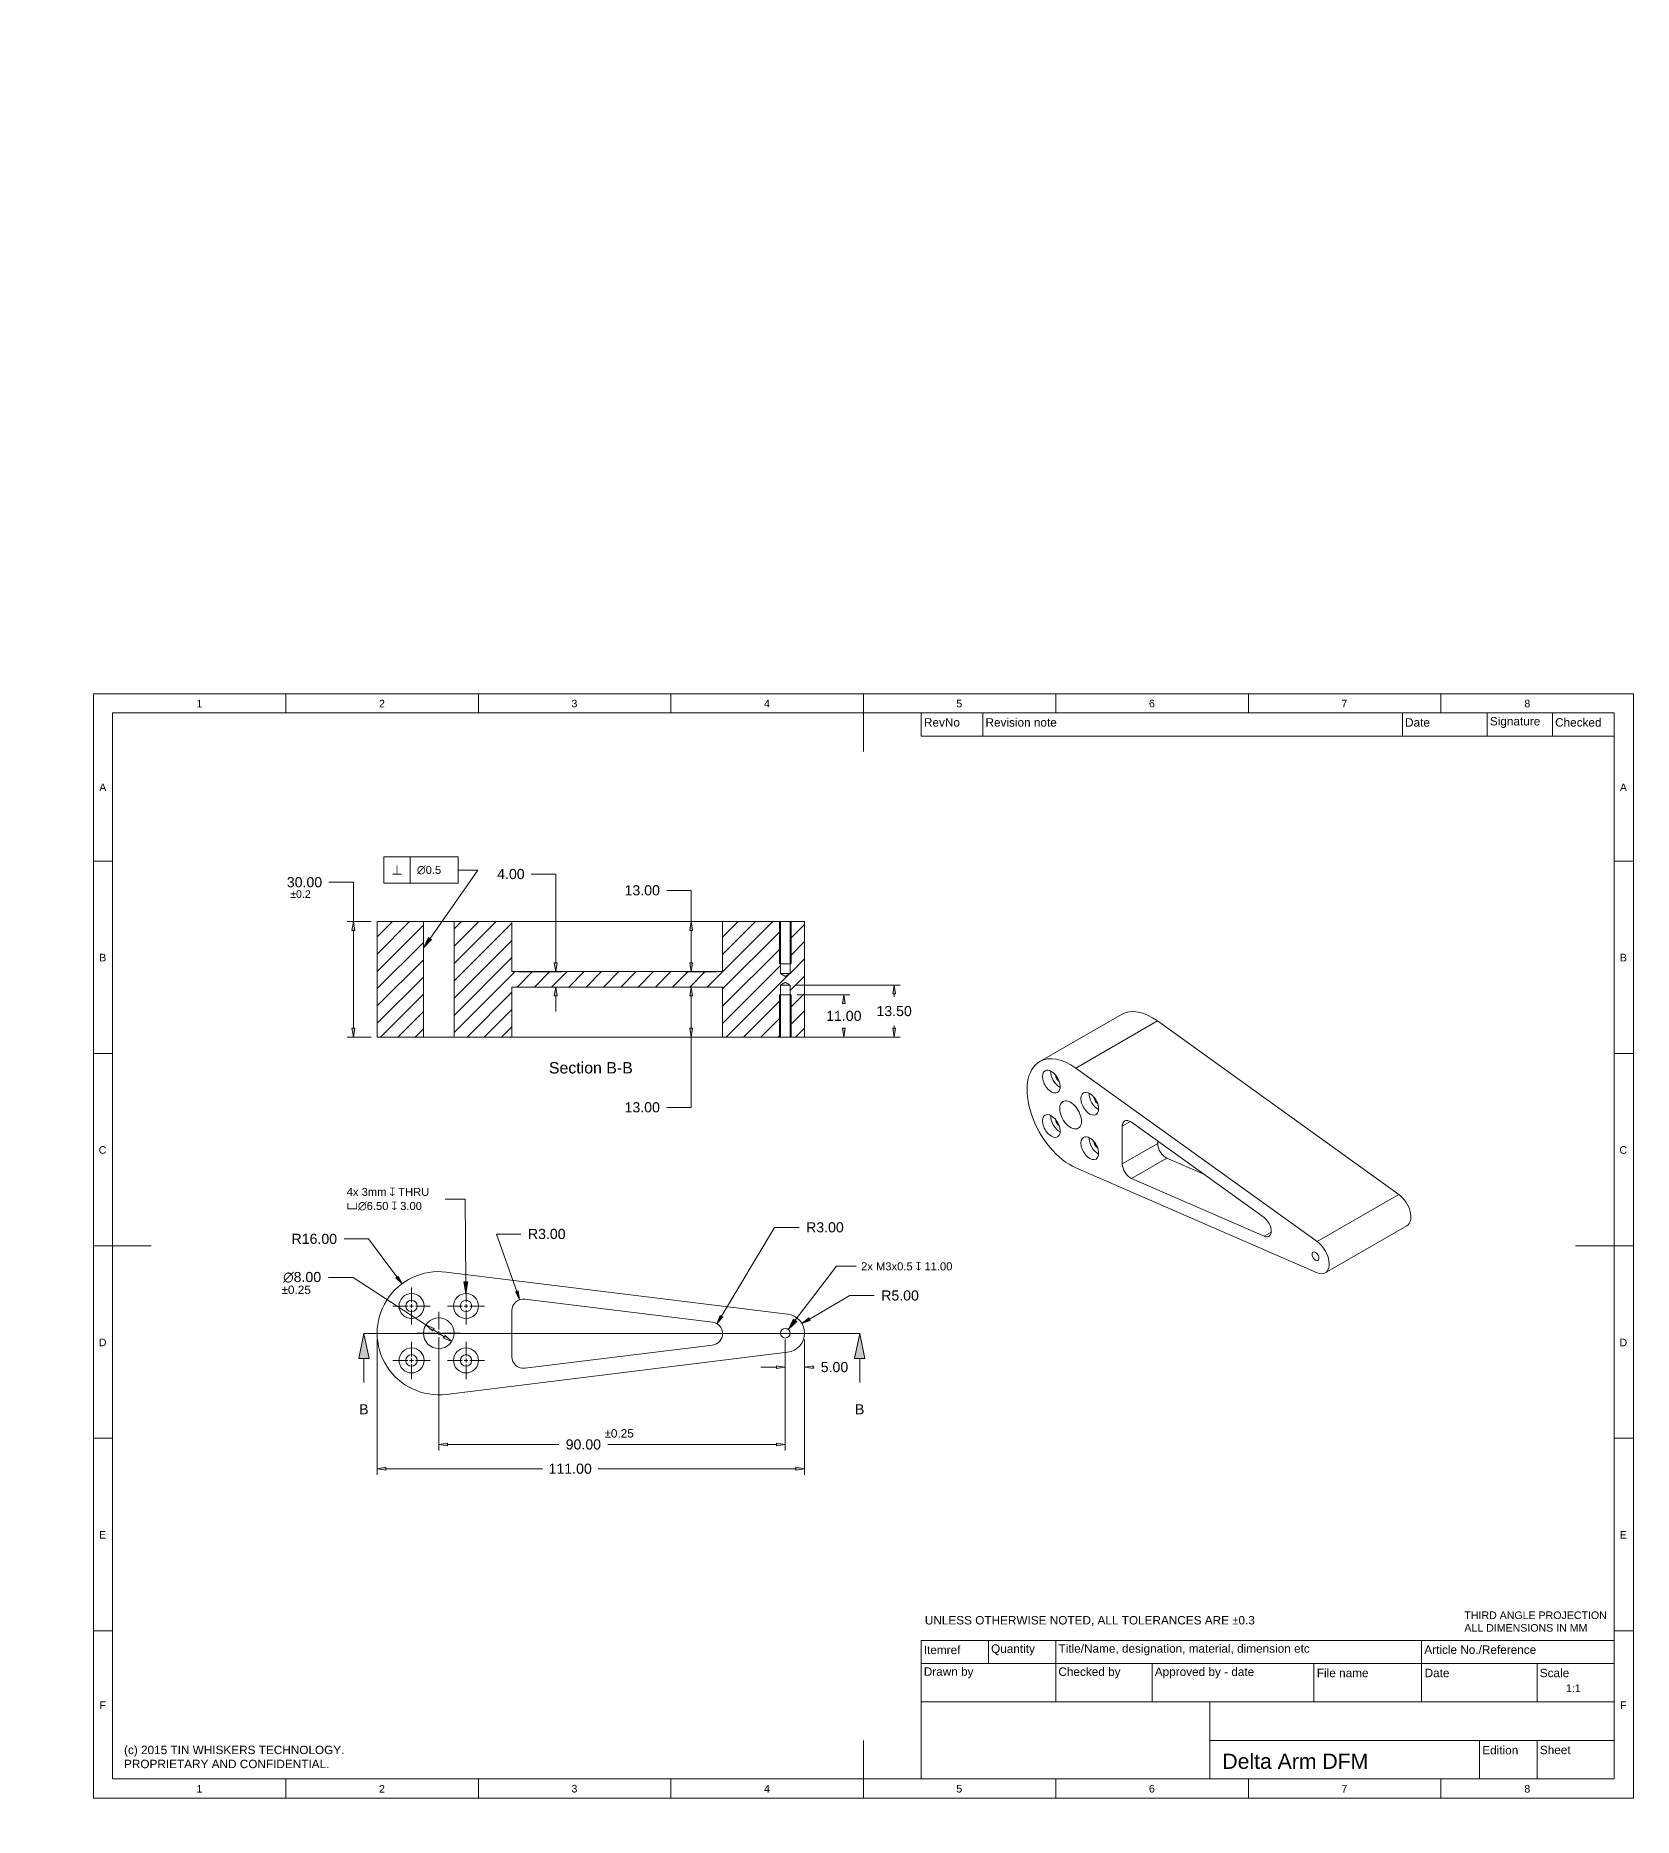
# Model space of a CAD drawing. Header units: millimetres. Extents: x 0 to 415, y 0 to 463.
import ezdxf

# ---------------------------------------------------------------- set-up
doc = ezdxf.new("R2010")
doc.units = ezdxf.units.MM
for name, color, linetype, lineweight in [('CENTER', 204, 'Continuous', 0), ('CONTINUOUS', 7, 'Continuous', 0), ('DIMENSIONS', 8, 'Continuous', 0), ('TANGENT EDGES', 7, 'Continuous', 0), ('VISIBLE', 7, 'Continuous', 0)]:
    doc.layers.add(name, color=color, linetype=linetype, lineweight=lineweight)
doc.dimstyles.new('ISO-25', dxfattribs={"dimtxt": 2.5, "dimasz": 2.5, "dimexe": 1.25, "dimexo": 0.625, "dimtad": 1, "dimtxsty": 'Standard', "dimcen": 2.5, "dimadec": 0, "dimazin": 0, "dimtfac": 1, "dimtmove": 0, "dimatfit": 3, "dimfxl": 1, "dimarcsym": 0})

# ---------------------------------------------------------------- blocks, each defined once
blk = doc.blocks.new('D1')
h = blk.add_hatch(color=8)
h.paths.add_polyline_path([(107, 96.52), (104.71, 96.9), (107, 97.28)], flags=0)
h.paths.add_polyline_path([(192.43, 97.28), (194.71, 96.9), (192.43, 96.52)], flags=0)
at = {"layer": 'DIMENSIONS'}
for p, q in [((104.71, 124.22), (104.71, 95.31)), ((194.71, 124.22), (194.71, 95.31)), ((107, 96.9), (135.92, 96.9)), ((192.43, 96.9), (148.62, 96.9))]:
    blk.add_line(p, q, dxfattribs=at)
for points in [[(104.71, 96.9), (107, 97.28), (107, 96.52), (104.71, 96.9)], [(194.71, 96.9), (192.43, 96.52), (192.43, 97.28), (194.71, 96.9)]]:
    blk.add_lwpolyline(points, dxfattribs=at)
at = {"layer": 'DIMENSIONS', "insert": (142.27, 96.9), "char_height": 2.6265, "attachment_point": 5}
for s in ['{\\fArial|b0|i0|c0|p0;90.00}{\\fArial|b0|i0|c0|p0;}', '{\\fArial|b0|i0|c0|p0;}', '{\\fArial|b0|i0|c0|p0;}']:
    blk.add_mtext(s, dxfattribs=at)
blk = doc.blocks.new('D2')
blk.add_hatch(color=8).paths.add_polyline_path([(94.14, 140.67), (95.2, 138.61), (93.53, 140.21)], flags=0)
at = {"layer": 'DIMENSIONS'}
for p, q in [((80.15, 150.32), (86.5, 150.32)), ((93.84, 140.44), (86.5, 150.32)), ((104.71, 125.81), (104.71, 125.81))]:
    blk.add_line(p, q, dxfattribs=at)
for points in [[(95.2, 138.61), (93.53, 140.21), (94.14, 140.67), (95.2, 138.61)], [(104.71, 125.81), (104.71, 125.81), (104.71, 125.81), (104.71, 125.81), (104.71, 125.81)]]:
    blk.add_lwpolyline(points, dxfattribs=at)
at = {"layer": 'DIMENSIONS', "insert": (72.38, 150.32), "char_height": 2.6265, "attachment_point": 5}
for s in ['{\\fArial|b0|i0|c0|p0;R16.00}{\\fArial|b0|i0|c0|p0;}', '{\\fArial|b0|i0|c0|p0;}', '{\\fArial|b0|i0|c0|p0;}']:
    blk.add_mtext(s, dxfattribs=at)
blk = doc.blocks.new('D3')
h = blk.add_hatch(color=8)
h.paths.add_polyline_path([(202, 116.6), (199.71, 116.99), (202, 117.37)], flags=0)
h.paths.add_polyline_path([(192.43, 117.37), (194.71, 116.99), (192.43, 116.6)], flags=0)
at = {"layer": 'DIMENSIONS'}
for p, q in [((194.71, 124.22), (194.71, 115.4)), ((199.71, 124.22), (199.71, 115.4)), ((192.43, 116.99), (188.36, 116.99)), ((202, 116.99), (202.2, 116.99)), ((202.2, 116.99), (202.2, 116.99))]:
    blk.add_line(p, q, dxfattribs=at)
for points in [[(194.71, 116.99), (192.43, 116.6), (192.43, 117.37), (194.71, 116.99)], [(199.71, 116.99), (202, 117.37), (202, 116.6), (199.71, 116.99)]]:
    blk.add_lwpolyline(points, dxfattribs=at)
at = {"layer": 'DIMENSIONS', "insert": (207.49, 116.99), "char_height": 2.6265, "attachment_point": 5}
for s in ['{\\fArial|b0|i0|c0|p0;5.00}{\\fArial|b0|i0|c0|p0;}', '{\\fArial|b0|i0|c0|p0;}', '{\\fArial|b0|i0|c0|p0;}']:
    blk.add_mtext(s, dxfattribs=at)
blk = doc.blocks.new('D4')
h = blk.add_hatch(color=8)
h.paths.add_polyline_path([(103.07, 126.42), (101.36, 127.99), (103.48, 127.06)], flags=0)
h.paths.add_polyline_path([(106.36, 125.19), (108.06, 123.62), (105.94, 124.55)], flags=0)
at = {"layer": 'DIMENSIONS'}
for p, q in [((76.1, 140.33), (82.45, 140.33)), ((101.36, 127.99), (82.45, 140.33)), ((106.15, 124.87), (103.28, 126.74)), ((104.71, 125.81), (104.71, 125.81))]:
    blk.add_line(p, q, dxfattribs=at)
for points in [[(101.36, 127.99), (103.48, 127.06), (103.07, 126.42), (101.36, 127.99)], [(104.71, 125.81), (104.71, 125.81), (104.71, 125.81), (104.71, 125.81), (104.71, 125.81)], [(108.06, 123.62), (105.94, 124.55), (106.36, 125.19), (108.06, 123.62)]]:
    blk.add_lwpolyline(points, dxfattribs=at)
at = {"layer": 'DIMENSIONS', "insert": (69.22, 140.33), "char_height": 2.6265, "attachment_point": 5}
for s in ['{\\fAlibre Symbols|b0|i0|c0|p0;n}{\\fArial|b0|i0|c0|p0;8.00}{\\fArial|b0|i0|c0|p0;}', '{\\fArial|b0|i0|c0|p0;}', '{\\fArial|b0|i0|c0|p0;}']:
    blk.add_mtext(s, dxfattribs=at)
blk = doc.blocks.new('D5')
blk.add_hatch(color=8).paths.add_polyline_path([(125.31, 136.8), (125.71, 134.52), (124.6, 136.55)], flags=0)
at = {"layer": 'DIMENSIONS'}
for p, q in [((126.05, 151.59), (119.7, 151.59)), ((124.96, 136.67), (119.7, 151.59)), ((104.71, 125.81), (104.71, 125.81))]:
    blk.add_line(p, q, dxfattribs=at)
for points in [[(125.71, 134.52), (124.6, 136.55), (125.31, 136.8), (125.71, 134.52)], [(104.71, 125.81), (104.71, 125.81), (104.71, 125.81), (104.71, 125.81), (104.71, 125.81)]]:
    blk.add_lwpolyline(points, dxfattribs=at)
at = {"layer": 'DIMENSIONS', "insert": (132.75, 151.59), "char_height": 2.6265, "attachment_point": 5}
for s in ['{\\fArial|b0|i0|c0|p0;R3.00}{\\fArial|b0|i0|c0|p0;}', '{\\fArial|b0|i0|c0|p0;}', '{\\fArial|b0|i0|c0|p0;}']:
    blk.add_mtext(s, dxfattribs=at)
blk = doc.blocks.new('D6')
blk.add_hatch(color=8).paths.add_polyline_path([(178.47, 130.03), (176.97, 128.26), (177.82, 130.42)], flags=0)
at = {"layer": 'DIMENSIONS'}
for p, q in [((178.14, 130.22), (191.95, 153.31)), ((198.3, 153.31), (191.95, 153.31)), ((104.71, 125.81), (104.71, 125.81))]:
    blk.add_line(p, q, dxfattribs=at)
for points in [[(176.97, 128.26), (177.82, 130.42), (178.47, 130.03), (176.97, 128.26)], [(104.71, 125.81), (104.71, 125.81), (104.71, 125.81), (104.71, 125.81), (104.71, 125.81)]]:
    blk.add_lwpolyline(points, dxfattribs=at)
at = {"layer": 'DIMENSIONS', "insert": (205.01, 153.31), "char_height": 2.6265, "attachment_point": 5}
for s in ['{\\fArial|b0|i0|c0|p0;R3.00}{\\fArial|b0|i0|c0|p0;}', '{\\fArial|b0|i0|c0|p0;}', '{\\fArial|b0|i0|c0|p0;}']:
    blk.add_mtext(s, dxfattribs=at)
blk = doc.blocks.new('D7')
h = blk.add_hatch(color=8)
h.paths.add_polyline_path([(91, 90.21), (88.71, 90.59), (91, 90.97)], flags=0)
h.paths.add_polyline_path([(197.43, 90.97), (199.71, 90.59), (197.43, 90.21)], flags=0)
at = {"layer": 'DIMENSIONS'}
for p, q in [((88.71, 124.22), (88.71, 89)), ((199.71, 124.22), (199.71, 89)), ((91, 90.59), (131.62, 90.59)), ((197.43, 90.59), (146.08, 90.59))]:
    blk.add_line(p, q, dxfattribs=at)
for points in [[(88.71, 90.59), (91, 90.97), (91, 90.21), (88.71, 90.59)], [(199.71, 90.59), (197.43, 90.21), (197.43, 90.97), (199.71, 90.59)]]:
    blk.add_lwpolyline(points, dxfattribs=at)
at = {"layer": 'DIMENSIONS', "insert": (138.85, 90.59), "char_height": 2.6265, "attachment_point": 5}
for s in ['{\\fArial|b0|i0|c0|p0;111.00}{\\fArial|b0|i0|c0|p0;}', '{\\fArial|b0|i0|c0|p0;}', '{\\fArial|b0|i0|c0|p0;}']:
    blk.add_mtext(s, dxfattribs=at)
blk = doc.blocks.new('D8')
blk.add_hatch(color=8).paths.add_polyline_path([(201.19, 129.15), (199.02, 128.33), (200.81, 129.81)], flags=0)
at = {"layer": 'DIMENSIONS'}
for p, q in [((201, 129.48), (211.47, 135.6)), ((217.82, 135.6), (211.47, 135.6)), ((104.71, 125.81), (104.71, 125.81))]:
    blk.add_line(p, q, dxfattribs=at)
for points in [[(199.02, 128.33), (200.81, 129.81), (201.19, 129.15), (199.02, 128.33)], [(104.71, 125.81), (104.71, 125.81), (104.71, 125.81), (104.71, 125.81), (104.71, 125.81)]]:
    blk.add_lwpolyline(points, dxfattribs=at)
at = {"layer": 'DIMENSIONS', "insert": (224.52, 135.6), "char_height": 2.6265, "attachment_point": 5}
for s in ['{\\fArial|b0|i0|c0|p0;R5.00}{\\fArial|b0|i0|c0|p0;}', '{\\fArial|b0|i0|c0|p0;}', '{\\fArial|b0|i0|c0|p0;}']:
    blk.add_mtext(s, dxfattribs=at)
blk = doc.blocks.new('D9')
h = blk.add_hatch(color=8)
h.paths.add_polyline_path([(82.91, 205.05), (82.53, 202.76), (82.15, 205.05)], flags=0)
h.paths.add_polyline_path([(82.15, 230.48), (82.53, 232.76), (82.91, 230.48)], flags=0)
at = {"layer": 'DIMENSIONS'}
for p, q in [((82.53, 243), (76.18, 243)), ((82.53, 232.76), (82.53, 243)), ((87.12, 232.76), (80.94, 232.76)), ((82.53, 205.05), (82.53, 230.48)), ((87.12, 202.76), (80.94, 202.76))]:
    blk.add_line(p, q, dxfattribs=at)
for points in [[(82.53, 232.76), (82.91, 230.48), (82.15, 230.48), (82.53, 232.76)], [(82.53, 202.76), (82.15, 205.05), (82.91, 205.05), (82.53, 202.76)]]:
    blk.add_lwpolyline(points, dxfattribs=at)
at = {"layer": 'DIMENSIONS', "insert": (69.83, 243), "char_height": 2.6265, "attachment_point": 5}
for s in ['{\\fArial|b0|i0|c0|p0;30.00}{\\fArial|b0|i0|c0|p0;}', '{\\fArial|b0|i0|c0|p0;}', '{\\fArial|b0|i0|c0|p0;}']:
    blk.add_mtext(s, dxfattribs=at)
blk = doc.blocks.new('D10')
h = blk.add_hatch(color=8)
h.paths.add_polyline_path([(169.88, 230.48), (170.26, 232.76), (170.64, 230.48)], flags=0)
h.paths.add_polyline_path([(170.64, 222.05), (170.26, 219.76), (169.88, 222.05)], flags=0)
at = {"layer": 'DIMENSIONS'}
for p, q in [((170.26, 240.89), (163.91, 240.89)), ((170.26, 232.76), (170.26, 240.89)), ((174.21, 232.76), (168.67, 232.76)), ((170.26, 222.05), (170.26, 230.48)), ((176.85, 219.76), (168.67, 219.76))]:
    blk.add_line(p, q, dxfattribs=at)
for points in [[(170.26, 232.76), (170.64, 230.48), (169.88, 230.48), (170.26, 232.76)], [(170.26, 219.76), (169.88, 222.05), (170.64, 222.05), (170.26, 219.76)]]:
    blk.add_lwpolyline(points, dxfattribs=at)
at = {"layer": 'DIMENSIONS', "insert": (157.56, 240.89), "char_height": 2.6265, "attachment_point": 5}
for s in ['{\\fArial|b0|i0|c0|p0;13.00}{\\fArial|b0|i0|c0|p0;}', '{\\fArial|b0|i0|c0|p0;}', '{\\fArial|b0|i0|c0|p0;}']:
    blk.add_mtext(s, dxfattribs=at)
blk = doc.blocks.new('D11')
h = blk.add_hatch(color=8)
h.paths.add_polyline_path([(135.46, 222.05), (135.08, 219.76), (134.7, 222.05)], flags=0)
h.paths.add_polyline_path([(134.7, 213.48), (135.08, 215.76), (135.46, 213.48)], flags=0)
at = {"layer": 'DIMENSIONS'}
for p, q in [((135.08, 245.12), (128.73, 245.12)), ((135.08, 222.05), (135.08, 245.12)), ((125.3, 219.76), (136.67, 219.76)), ((125.3, 215.76), (136.67, 215.76)), ((135.08, 213.48), (135.08, 209.41))]:
    blk.add_line(p, q, dxfattribs=at)
for points in [[(135.08, 219.76), (134.7, 222.05), (135.46, 222.05), (135.08, 219.76)], [(135.08, 215.76), (135.46, 213.48), (134.7, 213.48), (135.08, 215.76)]]:
    blk.add_lwpolyline(points, dxfattribs=at)
at = {"layer": 'DIMENSIONS', "insert": (123.44, 245.12), "char_height": 2.6265, "attachment_point": 5}
for s in ['{\\fArial|b0|i0|c0|p0;4.00}{\\fArial|b0|i0|c0|p0;}', '{\\fArial|b0|i0|c0|p0;}', '{\\fArial|b0|i0|c0|p0;}']:
    blk.add_mtext(s, dxfattribs=at)
blk = doc.blocks.new('D12')
h = blk.add_hatch(color=8)
h.paths.add_polyline_path([(170.64, 205.05), (170.26, 202.76), (169.88, 205.05)], flags=0)
h.paths.add_polyline_path([(169.88, 213.48), (170.26, 215.76), (170.64, 213.48)], flags=0)
at = {"layer": 'DIMENSIONS'}
for p, q in [((176.85, 215.76), (168.67, 215.76)), ((170.26, 213.48), (170.26, 205.05)), ((174.21, 202.76), (168.67, 202.76)), ((170.26, 202.76), (170.26, 184.5)), ((170.26, 184.5), (163.91, 184.5))]:
    blk.add_line(p, q, dxfattribs=at)
for points in [[(170.26, 215.76), (170.64, 213.48), (169.88, 213.48), (170.26, 215.76)], [(170.26, 202.76), (169.88, 205.05), (170.64, 205.05), (170.26, 202.76)]]:
    blk.add_lwpolyline(points, dxfattribs=at)
at = {"layer": 'DIMENSIONS', "insert": (157.56, 184.5), "char_height": 2.6265, "attachment_point": 5}
for s in ['{\\fArial|b0|i0|c0|p0;13.00}{\\fArial|b0|i0|c0|p0;}', '{\\fArial|b0|i0|c0|p0;}', '{\\fArial|b0|i0|c0|p0;}']:
    blk.add_mtext(s, dxfattribs=at)
blk = doc.blocks.new('D13')
h = blk.add_hatch(color=8)
h.paths.add_polyline_path([(209.54, 211.48), (209.92, 213.76), (210.3, 211.48)], flags=0)
h.paths.add_polyline_path([(210.3, 205.05), (209.92, 202.76), (209.54, 205.05)], flags=0)
at = {"layer": 'DIMENSIONS'}
for p, q in [((197.8, 213.76), (211.51, 213.76)), ((209.92, 211.48), (209.92, 211.48)), ((209.92, 205.05), (209.92, 205.05)), ((197.54, 202.76), (211.51, 202.76))]:
    blk.add_line(p, q, dxfattribs=at)
for points in [[(209.92, 213.76), (210.3, 211.48), (209.54, 211.48), (209.92, 213.76)], [(209.92, 202.76), (209.54, 205.05), (210.3, 205.05), (209.92, 202.76)]]:
    blk.add_lwpolyline(points, dxfattribs=at)
at = {"layer": 'DIMENSIONS', "insert": (209.92, 208.26), "char_height": 2.6265, "attachment_point": 5}
for s in ['{\\fArial|b0|i0|c0|p0;11.00}{\\fArial|b0|i0|c0|p0;}', '{\\fArial|b0|i0|c0|p0;}', '{\\fArial|b0|i0|c0|p0;}']:
    blk.add_mtext(s, dxfattribs=at)
blk = doc.blocks.new('D14')
h = blk.add_hatch(color=8)
h.paths.add_polyline_path([(223.37, 205.05), (222.99, 202.76), (222.61, 205.05)], flags=0)
h.paths.add_polyline_path([(222.61, 213.98), (222.99, 216.26), (223.37, 213.98)], flags=0)
at = {"layer": 'DIMENSIONS'}
for p, q in [((197.54, 216.26), (224.58, 216.26)), ((222.99, 213.98), (222.99, 213.22)), ((222.99, 205.05), (222.99, 205.81)), ((195.05, 202.76), (224.58, 202.76))]:
    blk.add_line(p, q, dxfattribs=at)
for points in [[(222.99, 216.26), (223.37, 213.98), (222.61, 213.98), (222.99, 216.26)], [(222.99, 202.76), (222.61, 205.05), (223.37, 205.05), (222.99, 202.76)]]:
    blk.add_lwpolyline(points, dxfattribs=at)
at = {"layer": 'DIMENSIONS', "insert": (222.99, 209.51), "char_height": 2.6265, "attachment_point": 5}
for s in ['{\\fArial|b0|i0|c0|p0;13.50}{\\fArial|b0|i0|c0|p0;}', '{\\fArial|b0|i0|c0|p0;}', '{\\fArial|b0|i0|c0|p0;}']:
    blk.add_mtext(s, dxfattribs=at)
blk = doc.blocks.new('BLOCK1')
at = {"layer": 'CONTINUOUS'}
for p, q in [((15, 5), (15, 292)), ((15, 292), (415, 292)), ((65, 292), (65, 287)), ((115, 292), (115, 287)), ((165, 292), (165, 287)), ((215, 292), (215, 277)), ((265, 292), (265, 287)), ((315, 292), (315, 287)), ((365, 292), (365, 287)), ((415, 292), (415, 5)), ((20, 10), (20, 287)), ((20, 287), (410, 287)), ((230, 281), (230, 287)), ((246, 281), (246, 287)), ((355, 287), (355, 281)), ((377, 281), (377, 287)), ((394, 281), (394, 287)), ((410, 287), (410, 10)), ((230, 281), (410, 281)), ((15, 248.5), (20, 248.5)), ((415, 248.5), (410, 248.5)), ((15, 198.5), (20, 198.5)), ((415, 198.5), (410, 198.5)), ((15, 148.5), (30, 148.5)), ((415, 148.5), (400, 148.5)), ((15, 98.5), (20, 98.5)), ((415, 98.5), (410, 98.5)), ((15, 48.5), (20, 48.5)), ((415, 48.5), (410, 48.5)), ((230, 10), (230, 46)), ((230, 46), (410, 46)), ((247.5, 40), (247.5, 46)), ((265, 30), (265, 46)), ((360, 30), (360, 46)), ((230, 40), (410, 40)), ((290, 30), (290, 40)), ((332, 30), (332, 40)), ((390, 30), (390, 40)), ((230, 30), (410, 30)), ((305, 10), (305, 30)), ((215, 5), (215, 20)), ((305, 20), (410, 20)), ((375, 10), (375, 20)), ((390, 10), (390, 20)), ((410, 10), (20, 10)), ((65, 5), (65, 10)), ((115, 5), (115, 10)), ((165, 5), (165, 10)), ((265, 5), (265, 10)), ((315, 5), (315, 10)), ((365, 5), (365, 10)), ((415, 5), (15, 5))]:
    blk.add_line(p, q, dxfattribs=at)
at = {"layer": 'CONTINUOUS', "attachment_point": 4}
for s, insert, char_height in [('{\\fArial|b0|i0|c0|p0;\\C7;1}{\\fArial|b0|i0|c0|p0;\\C7;\\H1.111111x;}', (41.78, 289.43), 1.9699), ('{\\fArial|b0|i0|c0|p0;\\C7;2}{\\fArial|b0|i0|c0|p0;\\C7;\\H1.111111x;}', (89.19, 289.42), 1.9699), ('{\\fArial|b0|i0|c0|p0;\\C7;3}{\\fArial|b0|i0|c0|p0;\\C7;\\H1.111111x;}', (139.18, 289.44), 1.9699), ('{\\fArial|b0|i0|c0|p0;\\C7;4}{\\fArial|b0|i0|c0|p0;\\C7;\\H1.111111x;}', (189.21, 289.43), 1.9699), ('{\\fArial|b0|i0|c0|p0;\\C7;4}{\\fArial|b0|i0|c0|p0;\\C7;\\H1.111111x;}', (189.21, 289.43), 1.9699), ('{\\fArial|b0|i0|c0|p0;\\C7;5}{\\fArial|b0|i0|c0|p0;\\C7;\\H1.111111x;}', (239.13, 289.43), 1.9699), ('{\\fArial|b0|i0|c0|p0;\\C7;5}{\\fArial|b0|i0|c0|p0;\\C7;\\H1.111111x;}', (239.13, 289.43), 1.9699), ('{\\fArial|b0|i0|c0|p0;\\C7;6}{\\fArial|b0|i0|c0|p0;\\C7;\\H1.111111x;}', (289.17, 289.43), 1.9699), ('{\\fArial|b0|i0|c0|p0;\\C7;6}{\\fArial|b0|i0|c0|p0;\\C7;\\H1.111111x;}', (289.17, 289.43), 1.9699), ('{\\fArial|b0|i0|c0|p0;\\C7;7}{\\fArial|b0|i0|c0|p0;\\C7;\\H1.111111x;}', (339.17, 289.44), 1.9699), ('{\\fArial|b0|i0|c0|p0;\\C7;7}{\\fArial|b0|i0|c0|p0;\\C7;\\H1.111111x;}', (339.17, 289.44), 1.9699), ('{\\fArial|b0|i0|c0|p0;\\C7;8}{\\fArial|b0|i0|c0|p0;\\C7;\\H1.111111x;}', (386.68, 289.42), 1.9699), ('{\\fArial|b0|i0|c0|p0;\\C7;8}{\\fArial|b0|i0|c0|p0;\\C7;\\H1.111111x;}', (386.68, 289.42), 1.9699), ('{\\fArial|b0|i0|c0|p0;\\C7;RevNo}{\\fArial|b0|i0|c0|p0;\\C7;}', (230.74, 284.52), 2.1887), ('{\\fArial|b0|i0|c0|p0;\\C7;Revision note}{\\fArial|b0|i0|c0|p0;\\C7;}', (246.72, 284.52), 2.1887), ('{\\fArial|b0|i0|c0|p0;\\C7;Date}{\\fArial|b0|i0|c0|p0;\\C7;}', (355.71, 284.51), 2.1887), ('{\\fArial|b0|i0|c0|p0;\\C7;Signature}{\\fArial|b0|i0|c0|p0;\\C7;}', (377.73, 284.51), 2.1887), ('{\\fArial|b0|i0|c0|p0;\\C7;Checked}{\\fArial|b0|i0|c0|p0;\\C7;}', (394.67, 284.52), 2.1887), ('{\\fArial|b0|i0|c0|p0;\\C7;A}{\\fArial|b0|i0|c0|p0;\\C7;\\H1.111111x;}', (16.52, 267.66), 1.9699), ('{\\fArial|b0|i0|c0|p0;\\C7;A}{\\fArial|b0|i0|c0|p0;\\C7;\\H1.111111x;}', (411.5, 267.66), 1.9699), ('{\\fArial|b0|i0|c0|p0;\\C7;B}{\\fArial|b0|i0|c0|p0;\\C7;\\H1.111111x;}', (16.51, 223.42), 1.9699), ('{\\fArial|b0|i0|c0|p0;\\C7;B}{\\fArial|b0|i0|c0|p0;\\C7;\\H1.111111x;}', (411.5, 223.42), 1.9699), ('{\\fArial|b0|i0|c0|p0;\\C7;C}{\\fArial|b0|i0|c0|p0;\\C7;\\H1.111111x;}', (16.39, 173.42), 1.9699), ('{\\fArial|b0|i0|c0|p0;\\C7;C}{\\fArial|b0|i0|c0|p0;\\C7;\\H1.111111x;}', (411.37, 173.42), 1.9699), ('{\\fArial|b0|i0|c0|p0;\\C7;D}{\\fArial|b0|i0|c0|p0;\\C7;\\H1.111111x;}', (16.41, 123.41), 1.9699), ('{\\fArial|b0|i0|c0|p0;\\C7;D}{\\fArial|b0|i0|c0|p0;\\C7;\\H1.111111x;}', (411.4, 123.41), 1.9699), ('{\\fArial|b0|i0|c0|p0;\\C7;E}{\\fArial|b0|i0|c0|p0;\\C7;\\H1.111111x;}', (16.47, 73.42), 1.9699), ('{\\fArial|b0|i0|c0|p0;\\C7;E}{\\fArial|b0|i0|c0|p0;\\C7;\\H1.111111x;}', (411.45, 73.41), 1.9699), ('{\\fArial|b0|i0|c0|p0;\\C7;Itemref}{\\fArial|b0|i0|c0|p0;\\C7;}', (230.69, 43.5), 2.1887), ('{\\fArial|b0|i0|c0|p0;\\C7;Quantity}{\\fArial|b0|i0|c0|p0;\\C7;}', (248.17, 43.5), 2.1887), ('{\\fArial|b0|i0|c0|p0;\\C7;Title/Name, designation, material, dimension etc}{\\fArial|b0|i0|c0|p0;\\C7;}', (265.69, 43.55), 2.1887), ('{\\fArial|b0|i0|c0|p0;\\C7;Article No./Reference}{\\fArial|b0|i0|c0|p0;\\C7;}', (360.71, 43.56), 2.1887), ('{\\fArial|b0|i0|c0|p0;\\C7;Drawn by}{\\fArial|b0|i0|c0|p0;\\C7;}', (230.69, 37.56), 2.1887), ('{\\fArial|b0|i0|c0|p0;\\C7;Checked by}{\\fArial|b0|i0|c0|p0;\\C7;}', (265.65, 37.52), 2.1887), ('{\\fArial|b0|i0|c0|p0;\\C7;Approved by - date}{\\fArial|b0|i0|c0|p0;\\C7;}', (290.69, 37.51), 2.1887), ('{\\fArial|b0|i0|c0|p0;\\C7;File name}{\\fArial|b0|i0|c0|p0;\\C7;}', (332.79, 37.51), 2.1887), ('{\\fArial|b0|i0|c0|p0;\\C7;Date}{\\fArial|b0|i0|c0|p0;\\C7;}', (360.78, 37.51), 2.1887), ('{\\fArial|b0|i0|c0|p0;\\C7;Scale}{\\fArial|b0|i0|c0|p0;\\C7;}', (390.69, 37.51), 2.1887), ('{\\fArial|b0|i0|c0|p0;\\C7;}', (230.69, 33.18), 1.9699), ('{\\fArial|b0|i0|c0|p0;\\C7;}', (360.7, 32.96), 1.9699), ('{\\fArial|b0|i0|c0|p0;\\C7;F}{\\fArial|b0|i0|c0|p0;\\C7;\\H1.111111x;}', (16.58, 29.14), 1.9699), ('{\\fArial|b0|i0|c0|p0;\\C7;F}{\\fArial|b0|i0|c0|p0;\\C7;\\H1.111111x;}', (411.56, 29.14), 1.9699), ('{\\fArial|b0|i0|c0|p0;\\C7;Edition}{\\fArial|b0|i0|c0|p0;\\C7;}', (375.76, 17.45), 2.1887), ('{\\fArial|b0|i0|c0|p0;\\C7;Sheet}{\\fArial|b0|i0|c0|p0;\\C7;}', (390.72, 17.51), 2.1887), ('{\\fArial|b0|i0|c0|p0;\\C7;}', (305.71, 17.65), 1.9699), ('{\\fArial|b0|i0|c0|p0;\\C7;1}{\\fArial|b0|i0|c0|p0;\\C7;\\H1.111111x;}', (41.78, 7.42), 1.9699), ('{\\fArial|b0|i0|c0|p0;\\C7;2}{\\fArial|b0|i0|c0|p0;\\C7;\\H1.111111x;}', (89.19, 7.42), 1.9699), ('{\\fArial|b0|i0|c0|p0;\\C7;3}{\\fArial|b0|i0|c0|p0;\\C7;\\H1.111111x;}', (139.18, 7.44), 1.9699), ('{\\fArial|b0|i0|c0|p0;\\C7;4}{\\fArial|b0|i0|c0|p0;\\C7;\\H1.111111x;}', (189.21, 7.43), 1.9699), ('{\\fArial|b0|i0|c0|p0;\\C7;5}{\\fArial|b0|i0|c0|p0;\\C7;\\H1.111111x;}', (239.13, 7.43), 1.9699), ('{\\fArial|b0|i0|c0|p0;\\C7;6}{\\fArial|b0|i0|c0|p0;\\C7;\\H1.111111x;}', (289.17, 7.43), 1.9699), ('{\\fArial|b0|i0|c0|p0;\\C7;7}{\\fArial|b0|i0|c0|p0;\\C7;\\H1.111111x;}', (339.17, 7.43), 1.9699), ('{\\fArial|b0|i0|c0|p0;\\C7;8}{\\fArial|b0|i0|c0|p0;\\C7;\\H1.111111x;}', (386.68, 7.42), 1.9699)]:
    blk.add_mtext(s, dxfattribs=dict(at, insert=insert, char_height=char_height))
blk = doc.blocks.new('BLOCK0')
at = {"layer": 'CONTINUOUS'}
blk.add_blockref('BLOCK1', (0, 0), dxfattribs=at)
at = {"layer": 'CONTINUOUS', "attachment_point": 4}
for s, insert, char_height in [('{\\fArial|b0|i0|c0|p0;\\C7;THIRD ANGLE PROJECTION}{\\fArial|b0|i0|c0|p0;\\C7;\\PALL DIMENSIONS IN MM}{\\fArial|b0|i0|c0|p0;\\C7;}', (371.11, 50.87), 1.9699), ('{\\fArial|b0|i0|c0|p0;\\C7;1:1}{\\fArial|b0|i0|c0|p0;\\C7;}', (397.5, 33.56), 1.9699), ('{\\fArial|b0|i0|c0|p0;\\C7;}', (308.94, 24.75), 1.9699), ('{\\fArial|b0|i0|c0|p0;\\C7;Delta Arm DFM}{\\fArial|b0|i0|c0|p0;\\C7;}', (308.24, 14.55), 3.9397), ('{\\fArial|b0|i0|c0|p0;\\C7;}', (377.72, 12.76), 1.9699)]:
    blk.add_mtext(s, dxfattribs=dict(at, insert=insert, char_height=char_height))

msp = doc.modelspace()

# ---------------------------------------------------------------- hatches: boundary and pattern name
h = msp.add_hatch()
h.set_pattern_fill('ANSI31', style=0)
h.set_pattern_definition([(45, (104.7114, 217.8773), (-2.24506, 2.24506), [])])
h.paths.add_polyline_path([(100.713, 202.763), (100.713, 232.763), (88.712, 232.763), (88.712, 202.763)], flags=0)
edge = h.paths.add_edge_path(flags=0)
edge.add_line((108.71, 232.763), (108.71, 202.763))
edge.add_line((108.71, 202.763), (123.711, 202.763))
edge.add_line((123.711, 202.763), (123.711, 215.763))
edge.add_line((123.711, 215.763), (178.434, 215.763))
edge.add_line((178.434, 215.763), (178.434, 202.763))
edge.add_line((178.434, 202.763), (193.467, 202.763))
edge.add_line((193.467, 202.763), (193.467, 216.263))
edge.add_spline(control_points=[(193.467, 216.263), (193.965, 216.561), (194.373, 216.801), (194.606, 216.928), (194.735, 216.955), (194.903, 216.885), (195.334, 216.636), (195.956, 216.263)], knot_values=[0, 0, 0, 0.0163163, 0.0430793, 0.1140316, 0.204798, 0.2601558, 0.283918, 0.283918, 0.283918], weights=[1, 1.5717148, 2.907695, 5.2925588, 6.4073257, 4.140878, 1.8326125, 1], degree=2, periodic=0)
edge.add_line((195.956, 216.263), (195.956, 202.763))
edge.add_line((195.956, 202.763), (199.71, 202.763))
edge.add_line((199.71, 202.763), (199.71, 232.763))
edge.add_line((199.71, 232.763), (195.956, 232.763))
edge.add_line((195.956, 232.763), (195.956, 219.263))
edge.add_spline(control_points=[(195.956, 219.263), (195.458, 218.965), (195.05, 218.725), (194.816, 218.598), (194.688, 218.571), (194.52, 218.641), (194.089, 218.891), (193.467, 219.263)], knot_values=[0, 0, 0, 0.0163163, 0.0430793, 0.1140316, 0.204798, 0.2601558, 0.283918, 0.283918, 0.283918], weights=[1, 1.5717148, 2.907695, 5.2925588, 6.4073257, 4.140878, 1.8326125, 1], degree=2, periodic=0)
edge.add_line((193.467, 219.263), (193.467, 232.763))
edge.add_line((193.467, 232.763), (178.434, 232.763))
edge.add_line((178.434, 232.763), (178.434, 219.763))
edge.add_line((178.434, 219.763), (123.711, 219.763))
edge.add_line((123.711, 219.763), (123.711, 232.763))
edge.add_line((123.711, 232.763), (108.71, 232.763))
for points in [[(102.843, 228.102), (100.713, 225.931), (102.024, 228.675)], [(112.229, 139.133), (111.755, 136.129), (111.229, 139.124)], [(197.687, 128.883), (195.47, 126.801), (196.892, 129.49)]]:
    msp.add_hatch(color=8).paths.add_polyline_path(points, flags=0)
h = msp.add_hatch(color=8)
h.paths.add_polyline_path([(85.248, 125.694), (86.592, 119.242), (83.904, 119.242)], flags=0)
h.paths.add_polyline_path([(214.04, 125.694), (215.384, 119.242), (212.696, 119.242)], flags=0)

# ---------------------------------------------------------------- linework, layer by layer
at = {"layer": 'CENTER'}
for p, q in [((97.64, 133.879), (97.64, 137.716)), ((111.783, 133.879), (111.783, 137.716)), ((96.64, 132.879), (92.803, 132.879)), ((98.14, 132.879), (97.14, 132.879)), ((97.64, 133.379), (97.64, 132.379)), ((97.64, 131.879), (97.64, 128.041)), ((98.64, 132.879), (102.478, 132.879)), ((104.711, 126.808), (104.711, 131.395)), ((110.783, 132.879), (106.945, 132.879)), ((112.283, 132.879), (111.283, 132.879)), ((111.783, 133.379), (111.783, 132.379)), ((111.783, 131.879), (111.783, 128.041)), ((112.783, 132.879), (116.62, 132.879)), ((103.711, 125.808), (99.124, 125.808)), ((105.211, 125.808), (104.211, 125.808)), ((104.711, 126.308), (104.711, 125.308)), ((105.711, 125.808), (110.299, 125.808)), ((97.64, 119.737), (97.64, 123.574)), ((104.711, 124.808), (104.711, 120.22)), ((111.783, 119.737), (111.783, 123.574)), ((96.64, 118.737), (92.803, 118.737)), ((98.14, 118.737), (97.14, 118.737)), ((97.64, 119.237), (97.64, 118.237)), ((97.64, 117.737), (97.64, 113.899)), ((98.64, 118.737), (102.478, 118.737)), ((110.783, 118.737), (106.945, 118.737)), ((112.283, 118.737), (111.283, 118.737)), ((111.783, 119.237), (111.783, 118.237)), ((111.783, 117.737), (111.783, 113.899)), ((112.783, 118.737), (116.62, 118.737))]:
    msp.add_line(p, q, dxfattribs=at)
at = {"layer": 'CONTINUOUS'}
for p, q in [((193.211, 221.763), (193.211, 232.763)), ((196.211, 221.763), (196.211, 232.763)), ((193.211, 221.763), (196.211, 221.763)), ((193.211, 213.763), (193.211, 202.763)), ((196.211, 213.763), (193.211, 213.763)), ((196.211, 213.763), (196.211, 202.763))]:
    msp.add_line(p, q, dxfattribs=at)
at = {"layer": 'DIMENSIONS'}
for p, q in [((102.433, 228.389), (114.883, 246.178)), ((114.883, 246.178), (109.723, 246.178)), ((102.433, 228.389), (102.433, 228.389)), ((111.544, 160.684), (106.384, 160.684)), ((111.729, 139.129), (111.544, 160.684)), ((111.729, 139.129), (111.729, 139.129)), ((197.289, 129.187), (208, 143.224)), ((208, 143.224), (213.16, 143.224)), ((85.248, 125.694), (214.04, 125.694)), ((197.289, 129.187), (197.289, 129.187)), ((85.248, 119.242), (85.248, 112.994)), ((214.04, 119.242), (214.04, 112.994))]:
    msp.add_line(p, q, dxfattribs=at)
for points in [[(90.442, 242.738), (97.322, 242.738), (97.322, 249.617), (90.442, 249.617), (90.442, 242.738)], [(97.322, 242.738), (109.723, 242.738), (109.723, 249.617), (97.322, 249.617), (97.322, 242.738)], [(100.713, 225.931), (102.024, 228.675), (102.843, 228.102), (100.713, 225.931)], [(111.755, 136.129), (111.229, 139.124), (112.229, 139.133), (111.755, 136.129)], [(85.248, 125.694), (86.592, 119.242), (83.904, 119.242), (85.248, 125.694)], [(195.47, 126.801), (196.892, 129.49), (197.687, 128.883), (195.47, 126.801)], [(214.04, 125.694), (215.384, 119.242), (212.696, 119.242), (214.04, 125.694)]]:
    msp.add_lwpolyline(points, dxfattribs=at)
at = {"layer": 'TANGENT EDGES'}
for p, q in [((291.417, 206.956), (270.204, 194.709)), ((282.256, 179.59), (284.378, 180.815)), ((282.256, 169.792), (291.449, 175.099)), ((284.637, 165.987), (293.829, 171.294)), ((354.106, 161.849), (332.893, 149.601)), ((319.089, 150.995), (320.935, 152.06))]:
    msp.add_line(p, q, dxfattribs=at)
at = {"layer": 'VISIBLE'}
for p, q in [((88.712, 232.763), (88.711, 232.763)), ((88.711, 202.763), (88.711, 232.763)), ((100.713, 232.763), (88.712, 232.763)), ((88.712, 232.763), (88.712, 202.763)), ((100.713, 202.763), (100.713, 232.763)), ((100.713, 232.763), (108.71, 232.763)), ((123.711, 232.763), (108.71, 232.763)), ((108.71, 232.763), (108.71, 202.763)), ((123.711, 219.763), (123.711, 232.763)), ((123.711, 232.763), (127.078, 232.763)), ((127.078, 232.763), (175.801, 232.763)), ((175.801, 232.763), (178.434, 232.763)), ((178.434, 232.763), (178.434, 219.763)), ((193.467, 232.763), (178.434, 232.763)), ((193.467, 232.763), (195.956, 232.763)), ((193.467, 219.263), (193.467, 232.763)), ((199.71, 232.763), (195.956, 232.763)), ((195.956, 232.763), (195.956, 219.263)), ((199.711, 232.763), (199.71, 232.763)), ((199.71, 202.763), (199.71, 232.763)), ((199.711, 202.763), (199.711, 232.763)), ((178.434, 219.763), (123.711, 219.763)), ((195.956, 219.263), (193.467, 219.263)), ((123.711, 202.763), (123.711, 215.763)), ((123.711, 215.763), (178.434, 215.763)), ((178.434, 215.763), (178.434, 202.763)), ((193.467, 202.763), (193.467, 216.263)), ((193.467, 216.263), (195.956, 216.263)), ((195.956, 216.263), (195.956, 202.763)), ((282.035, 208.645), (260.821, 196.398)), ((354.106, 161.849), (291.417, 206.956)), ((88.711, 202.763), (88.712, 202.763)), ((88.712, 202.763), (100.713, 202.763)), ((108.71, 202.763), (100.713, 202.763)), ((108.71, 202.763), (123.711, 202.763)), ((127.078, 202.763), (123.711, 202.763)), ((175.801, 202.763), (127.078, 202.763)), ((178.434, 202.763), (175.801, 202.763)), ((178.434, 202.763), (193.467, 202.763)), ((195.956, 202.763), (193.467, 202.763)), ((195.956, 202.763), (199.71, 202.763)), ((199.71, 202.763), (199.711, 202.763)), ((270.204, 194.709), (332.893, 149.601)), ((284.637, 180.647), (319.089, 155.857)), ((282.256, 169.792), (282.256, 179.59)), ((291.449, 175.745), (291.449, 175.099)), ((332.893, 141.497), (270.204, 168.777)), ((293.829, 171.294), (303.459, 167.103)), ((319.089, 150.995), (284.637, 165.987)), ((356.174, 153.716), (334.961, 141.469)), ((106.667, 141.688), (195.323, 130.77)), ((127.078, 134.671), (175.801, 128.671)), ((123.711, 119.694), (123.711, 131.694)), ((195.323, 120.845), (106.667, 109.928)), ((175.801, 122.716), (127.078, 116.716))]:
    msp.add_line(p, q, dxfattribs=at)
for centre, radius in [((97.64, 132.879), 3.25), ((97.64, 132.879), 1.5), ((111.783, 132.879), 3.25), ((111.783, 132.879), 1.5), ((104.711, 125.808), 4), ((194.711, 125.808), 1.25), ((97.64, 118.737), 3.25), ((111.783, 118.737), 3.25), ((97.64, 118.737), 1.5), ((111.783, 118.737), 1.5)]:
    msp.add_circle(centre, radius, dxfattribs=at)
for centre, radius, start, end in [((104.711, 125.808), 16, 82.97963, 277.02037), ((126.711, 131.694), 3, 82.97963, 180), ((194.711, 125.808), 5, 277.02037, 82.97963), ((175.434, 125.694), 3, 277.02037, 82.97963), ((126.711, 119.694), 3, 180, 277.02037)]:
    msp.add_arc(centre, radius, start, end, dxfattribs=at)
for centre, major_axis, start_param, end_param in [((290.035, 194.789), (8, -13.856), -4.0495194, -3.1415927), ((268.821, 182.541), (8, -13.856), -3.1415927, -0.6628696), ((268.821, 182.541), (8, -13.856), -4.0495194, -3.1415927), ((263.821, 191.201), (-1.625, 2.815), 0, 3.1415927), ((263.821, 191.201), (-1.625, 2.815), -0.7853982, 0), ((265.943, 192.426), (-1.625, 2.815), 0.7111612, 2.4304314), ((263.821, 191.201), (-1.625, 2.815), 3.1415927, 5.4977871), ((265.943, 192.426), (-0.75, 1.299), 0.865041, 2.2765516), ((268.821, 182.541), (2, -3.464), -3.1415927, -2.3561945), ((268.821, 182.541), (2, -3.464), 0, 3.1415927), ((273.821, 185.428), (-1.625, 2.815), 0, 3.1415927), ((273.821, 185.428), (-1.625, 2.815), -0.7853982, 0), ((275.943, 186.653), (-1.625, 2.815), 0.7111612, 2.4304314), ((273.821, 185.428), (-1.625, 2.815), 3.1415927, 5.4977871), ((275.943, 186.653), (-0.75, 1.299), 0.865041, 2.2765516), ((263.821, 179.654), (-1.625, 2.815), 0, 3.1415927), ((263.821, 179.654), (-1.625, 2.815), -0.7853982, 0), ((265.943, 180.879), (-1.625, 2.815), 0.7111612, 2.4304314), ((263.821, 179.654), (-1.625, 2.815), 3.1415927, 5.4977871), ((265.943, 180.879), (-0.75, 1.299), 0.865041, 2.2765516), ((268.821, 182.541), (2, -3.464), -2.3561945, 0), ((284.378, 178.365), (1.5, -2.598), -3.1415927, -2.3561945), ((284.378, 178.365), (1.5, -2.598), -4.0495194, -3.1415927), ((273.821, 173.881), (-1.625, 2.815), 0, 3.1415927), ((273.821, 173.881), (-1.625, 2.815), -0.7853982, 0), ((275.943, 175.106), (-1.625, 2.815), 0.7111612, 2.4304314), ((273.821, 173.881), (-1.625, 2.815), 3.1415927, 5.4977871), ((275.943, 175.106), (-0.75, 1.299), 0.865041, 2.2765516), ((293.57, 173.875), (1.5, -2.598), -2.3561945, -0.6628696), ((284.378, 168.567), (1.5, -2.598), -2.3561945, -0.6628696), ((353.674, 158.046), (2.5, -4.33), 0, 2.2336659), ((318.83, 153.575), (1.5, -2.598), 0, 2.2336659), ((318.83, 153.575), (1.5, -2.598), -0.6628696, 0), ((332.461, 145.799), (2.5, -4.33), 0, 2.2336659), ((332.461, 145.799), (-0.625, 1.083), 0, 3.1415927), ((332.461, 145.799), (-0.625, 1.083), -0.7853982, 0), ((332.461, 145.799), (-0.625, 1.083), 3.1415927, 5.4977871), ((332.461, 145.799), (2.5, -4.33), -0.6628696, 0)]:
    msp.add_ellipse(centre, major_axis=major_axis, ratio=0.5773503, start_param=start_param, end_param=end_param, dxfattribs=at)
for points in [[(195.956, 219.263), (195.458, 218.965), (195.05, 218.725), (194.816, 218.598), (194.688, 218.571), (194.52, 218.641), (194.089, 218.891), (193.467, 219.263)], [(193.467, 216.263), (193.965, 216.561), (194.373, 216.801), (194.606, 216.928), (194.735, 216.955), (194.903, 216.885), (195.334, 216.636), (195.956, 216.263)]]:
    msp.add_rational_spline(points, [1, 1.57171477936, 2.90769497053, 5.29255882189, 6.40732567019, 4.14087796927, 1.83261246913, 1], degree=2, knots=[0, 0, 0, 0.01631633, 0.04307932, 0.11403163, 0.20479802, 0.26015579, 0.28391796, 0.28391796, 0.28391796], dxfattribs=at)

# ---------------------------------------------------------------- block references
at = {"layer": 'CONTINUOUS'}
msp.add_blockref('BLOCK0', (0, 0), dxfattribs=at)

# ---------------------------------------------------------------- texts
for s, insert, char_height, attachment_point in [('{\\fArial|b0|i0|c0|p0;\\C7;Section B-B}{\\fArial|b0|i0|c0|p0;\\C7;}', (144.211, 194.763), 2.9548, 5), ('{\\fAlibre Symbols|b0|i0|c0|p0;\\C7;`}{\\fArial|b0|i0|c0|p0;\\C7;0.25}{\\fArial|b0|i0|c0|p0;\\C7;}', (147.811, 100.883), 2.18874, 1), ('{\\fArial|b0|i0|c0|p0;\\C7;UNLESS OTHERWISE NOTED, ALL TOLERANCES ARE }{\\fAlibre Symbols|b0|i0|c0|p0;\\C7;`}{\\fArial|b0|i0|c0|p0;\\C7;0.3}{\\fArial|b0|i0|c0|p0;\\C7;}', (230.972, 52.317), 2.188737, 1), ('{\\fArial|b0|i0|c0|p0;\\C7;(c) 2015 TIN WHISKERS TECHNOLOGY.  }{\\fArial|b0|i0|c0|p0;\\C7;\\P}{\\fArial|b0|i0|c0|p0;\\C7;PROPRIETARY AND CONFIDENTIAL.  }{\\fArial|b0|i0|c0|p0;\\C7;}', (22.955, 18.626), 2.18874, 1)]:
    msp.add_mtext(s, dxfattribs=dict(at, insert=insert, char_height=char_height, attachment_point=attachment_point))
at = {"layer": 'DIMENSIONS'}
for s, insert, char_height, attachment_point in [('{\\Fgdt;{\\fAlibre Symbols|b0|i0|c0|p0;\\C8;b}{\\fAlibre Symbols|b0|i0|c0|p0;\\C7;}}', (93.882, 246.178), 2.45605, 5), ('{\\fAlibre Symbols|b0|i0|c0|p0;\\C8;n}{\\fArial|b0|i0|c0|p0;\\C8;\\H0.95x;0.5}{\\fMicrosoft Sans Serif|b0|i0|c0|p0;\\C7;\\H0.85x;}', (99.041, 246.178), 2.188737, 4), ('{\\fAlibre Symbols|b0|i0|c0|p0;\\C7;`}{\\fArial|b0|i0|c0|p0;\\C7;0.2}{\\fArial|b0|i0|c0|p0;\\C7;}', (66.184, 240.901), 1.96986, 1), ('{\\fArial|b0|i0|c0|p0;\\C8;4x 3mm }{\\fAlibre Symbols|b0|i0|c0|p0;\\C8;\\H1.052632x;x}{\\fArial|b0|i0|c0|p0;\\C8; THRU}{\\fArial|b0|i0|c0|p0;\\C8;\\P}{\\fAlibre Symbols|b0|i0|c0|p0;\\C8;\\H1.052632x;vn}{\\fArial|b0|i0|c0|p0;\\C8;6.50 }{\\fAlibre Symbols|b0|i0|c0|p0;\\C8;\\H1.052632x;x}{\\fArial|b0|i0|c0|p0;\\C8; 3.00}{\\fMicrosoft Sans Serif|b0|i0|c0|p0;\\C7;\\H0.8947368x;}', (80.793, 160.684), 2.0793, 4), ('{\\fArial|b0|i0|c0|p0;\\C8;2x M3x0.5 }{\\fAlibre Symbols|b0|i0|c0|p0;\\C8;\\H1.052632x;x}{\\fArial|b0|i0|c0|p0;\\C8; 11.00}{\\fMicrosoft Sans Serif|b0|i0|c0|p0;\\C7;\\H0.8947368x;}', (214.41, 143.224), 2.0793, 4), ('{\\fAlibre Symbols|b0|i0|c0|p0;\\C7;`}{\\fArial|b0|i0|c0|p0;\\C7;0.25}{\\fArial|b0|i0|c0|p0;\\C7;}', (63.924, 138.182), 2.18874, 1), ('{\\fArial|b0|i0|c0|p0;\\C8;B}{\\fArial|b0|i0|c0|p0;\\C7;}', (85.248, 106.042), 2.62648, 5), ('{\\fArial|b0|i0|c0|p0;\\C8;B}{\\fArial|b0|i0|c0|p0;\\C7;}', (214.04, 106.042), 2.62648, 5)]:
    msp.add_mtext(s, dxfattribs=dict(at, insert=insert, char_height=char_height, attachment_point=attachment_point))

# ---------------------------------------------------------------- dimensions: what is measured, and where the dimension line sits
for p1, p2, angle, picture, middle, turn in [((123.711, 219.763), (123.711, 215.763), 270, 'D11', (228.153, 462.997), 270), ((88.711, 202.763), (88.711, 232.763), 90, 'D9', (174.543, 460.88), 90), ((175.801, 232.763), (178.434, 219.763), 90, 'D10', (262.274, 458.763), 90), ((193.467, 202.763), (195.956, 216.263), 90, 'D14', (327.703, 427.39), 90), ((196.211, 213.763), (195.956, 202.763), 270, 'D13', (314.633, 426.14), 270), ((175.801, 202.763), (178.434, 215.763), 270, 'D12', (262.274, 402.378), 270), ((104.711, 125.808), (194.711, 125.808), 180, 'D1', (246.985, 222.707), 180)]:
    dim = msp.add_linear_dim(base=(0, 0), p1=p1, p2=p2, angle=angle, dimstyle='ISO-25', override={"dimtxt": 3.332739, "dimtad": 0, "dimdec": 2, "dimzin": 0, "dimse1": 0, "dimse2": 0, "dimsd1": 0, "dimsd2": 0, "dimadec": 2, "dimazin": 0, "dimtol": 0, "dimlim": 0, "dimtp": 0, "dimtm": 0, "dimtdec": 2}, dxfattribs=at)
    dim.commit()
    dim.dimension.update_dxf_attribs({"geometry": picture, "text_midpoint": middle, "text_rotation": turn})
for center, mpoint, picture, middle in [((175.434, 125.694), (172.437, 125.829), 'D6', (309.719, 279.122)), ((104.711, 125.808), (120.699, 126.45), 'D2', (177.096, 276.129)), ((126.711, 131.694), (123.713, 131.787), 'D5', (237.461, 277.394)), ((194.711, 125.808), (189.712, 125.888), 'D8', (329.235, 261.409))]:
    dim = msp.add_radius_dim(center=center, mpoint=mpoint, dimstyle='ISO-25', override={"dimtxt": 3.332739, "dimtad": 0, "dimdec": 2, "dimzin": 0, "dimse1": 0, "dimse2": 0, "dimsd1": 0, "dimsd2": 0, "dimadec": 2, "dimazin": 0, "dimtol": 0, "dimlim": 0, "dimtp": 0, "dimtm": 0, "dimtdec": 2}, dxfattribs=at)
    dim.commit()
    dim.dimension.update_dxf_attribs({"geometry": picture, "text_midpoint": middle})
dim = msp.add_diameter_dim_2p(p1=(100.713, 125.712), p2=(108.71, 125.903), dimstyle='ISO-25', override={"dimtxt": 3.332739, "dimtad": 0, "dimdec": 2, "dimzin": 0, "dimse1": 0, "dimse2": 0, "dimsd1": 0, "dimsd2": 0, "dimadec": 2, "dimazin": 0, "dimtol": 0, "dimlim": 0, "dimtp": 0, "dimtm": 0, "dimtdec": 2}, dxfattribs=at)
dim.commit()
dim.dimension.update_dxf_attribs({"geometry": 'D4', "text_midpoint": (173.927, 266.135)})
for p1, p2, picture, middle in [((199.711, 125.808), (194.711, 125.808), 'D3', (312.205, 242.793)), ((88.711, 125.808), (199.711, 125.808), 'D7', (243.561, 216.395))]:
    dim = msp.add_linear_dim(base=(0, 0), p1=p1, p2=p2, dimstyle='ISO-25', override={"dimtxt": 3.332739, "dimtad": 0, "dimdec": 2, "dimzin": 0, "dimse1": 0, "dimse2": 0, "dimsd1": 0, "dimsd2": 0, "dimadec": 2, "dimazin": 0, "dimtol": 0, "dimlim": 0, "dimtp": 0, "dimtm": 0, "dimtdec": 2}, dxfattribs=at)
    dim.commit()
    dim.dimension.update_dxf_attribs({"geometry": picture, "text_midpoint": middle})

doc.saveas('drawing.dxf')
